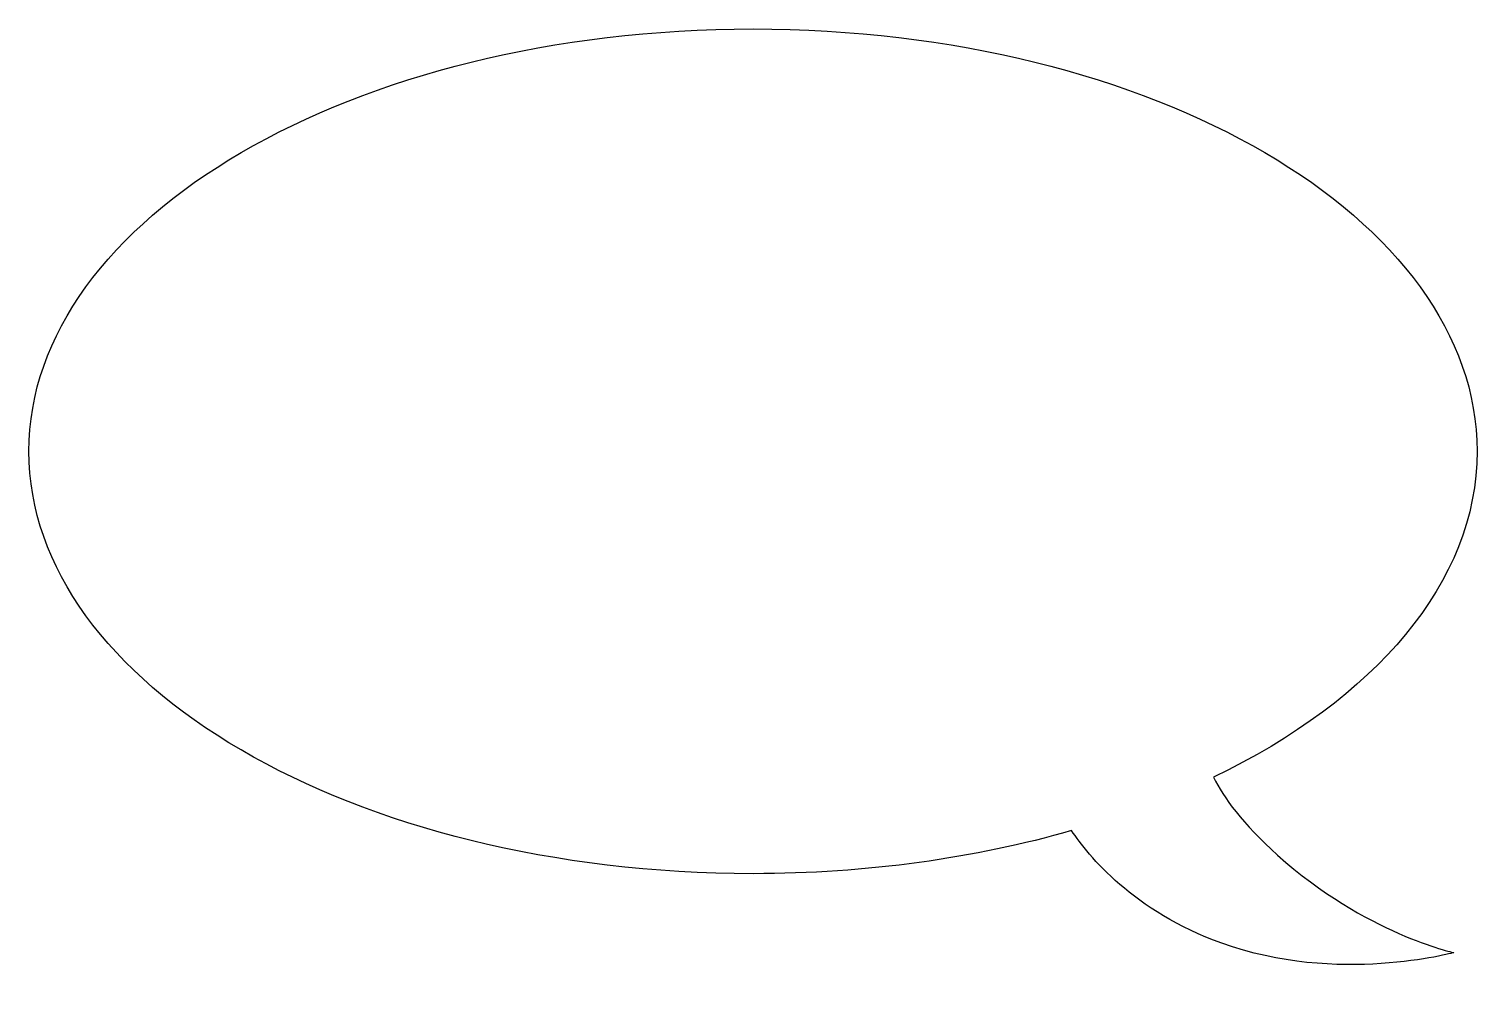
# Model space of a CAD drawing. Header units: centimetres. Extents: x -9.6 to 9.6, y -6.5 to 6.2.
import ezdxf

# ---------------------------------------------------------------- set-up
doc = ezdxf.new("R2010")
doc.units = ezdxf.units.CM
doc.header["$MEASUREMENT"] = 0
doc.layers.add('Camada 1', color=7, linetype='Continuous')

msp = doc.modelspace()

# ---------------------------------------------------------------- linework, layer by layer
at = {"layer": 'Camada 1'}
msp.add_open_spline([(6.12376, -3.72979), (8.26403, -2.69945), (9.62862, -1.14013), (9.62862, 0.60459), (9.62862, 0.60459), (9.62861, 3.70661), (5.31783, 6.22132), (0.00005, 6.22132), (0.00005, 6.22132), (-5.31783, 6.22132), (-9.62861, 3.70661), (-9.62861, 0.60459), (-9.62861, 0.60459), (-9.62861, -2.49757), (-5.31783, -5.01214), (0.00005, -5.01214), (0.00005, -5.01214), (1.52061, -5.01214), (2.95844, -4.80574), (4.23706, -4.43913), (4.23706, -4.43913), (4.45725, -4.77073), (5.05838, -5.51456), (6.23382, -5.93744), (6.23382, -5.93744), (7.77695, -6.4932), (9.31981, -6.06158), (9.31981, -6.06158), (9.31981, -6.06158), (9.31981, -6.06158), (8.14728, -5.81433), (6.97446, -4.76544), (6.97446, -4.76544), (6.50732, -4.34685), (6.25742, -3.99877), (6.12376, -3.72979)], degree=3, knots=[0, 0, 0, 0, 0.1, 0.1, 0.1, 0.1, 0.2, 0.2, 0.2, 0.2, 0.3, 0.3, 0.3, 0.3, 0.4, 0.4, 0.4, 0.4, 0.5, 0.5, 0.5, 0.5, 0.6, 0.6, 0.6, 0.6, 0.7, 0.7, 0.7, 0.7, 0.8, 0.8, 0.8, 0.8, 1, 1, 1, 1], dxfattribs=at)

doc.saveas('drawing.dxf')
